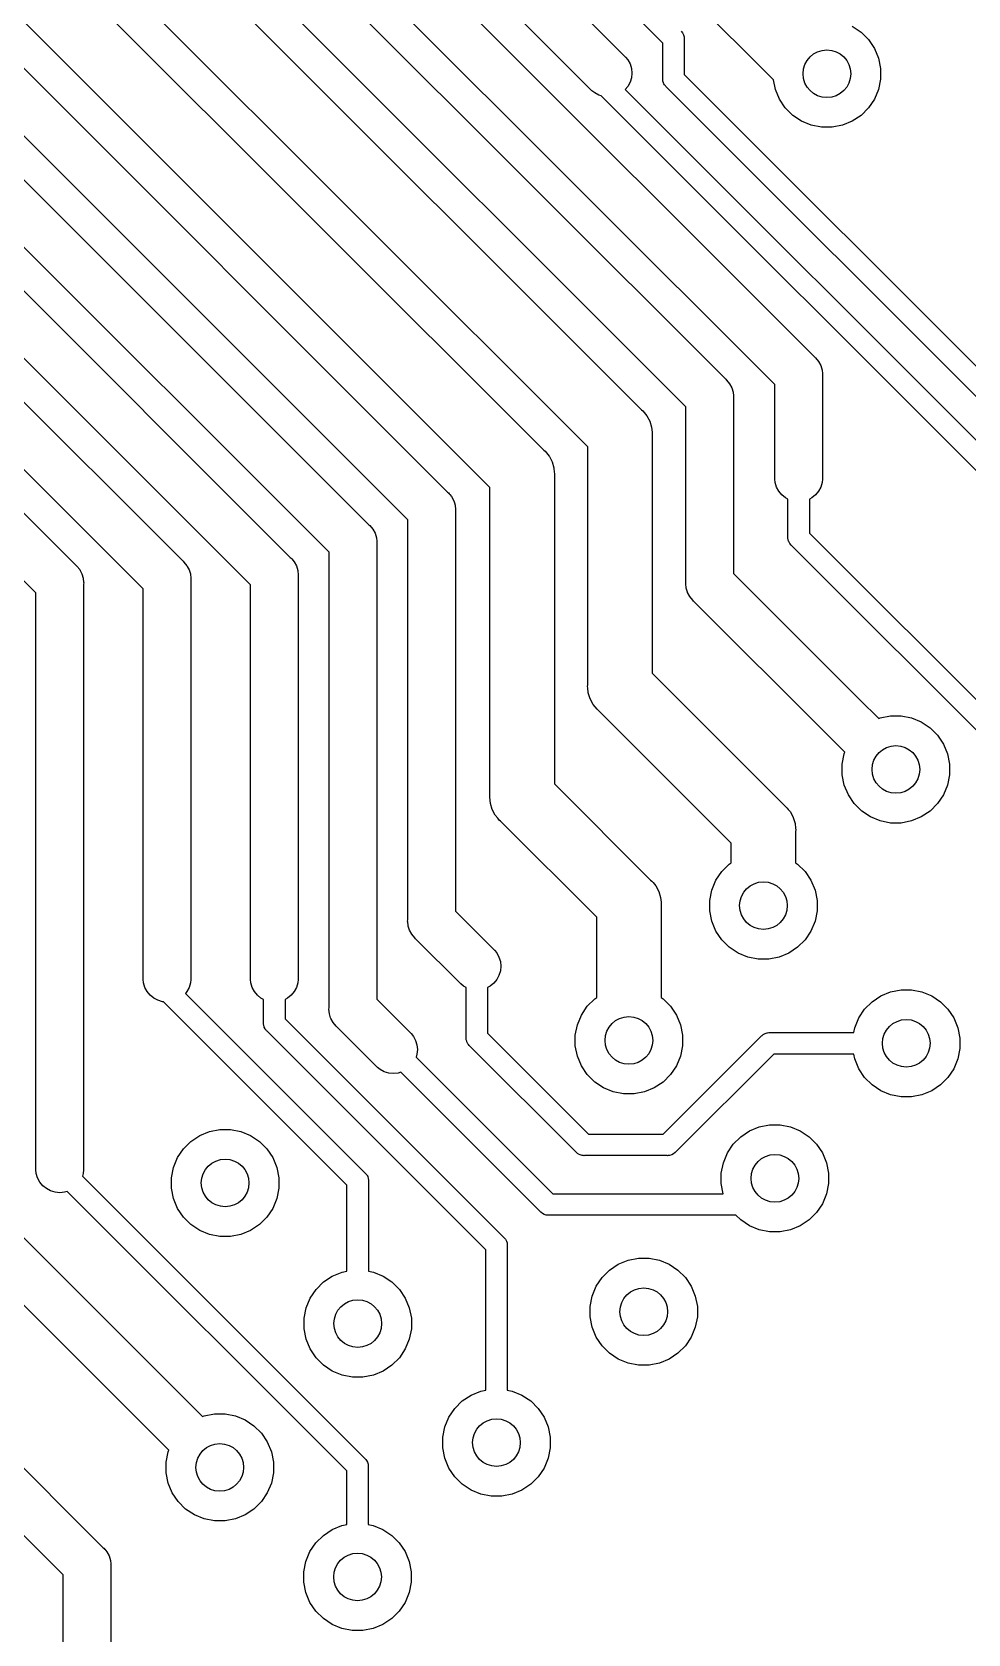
# Model space of a CAD drawing. Extents: x 1 to 84, y 1 to 137.
# Drawn here: x 32.23 to 36.16, y 30.8 to 37.52 of the extents above; entities that cross this region are included whole.
import ezdxf

# ---------------------------------------------------------------- set-up
doc = ezdxf.new("R2010")
doc.units = 0
doc.layers.add('BLACK', color=7, linetype='CONTINUOUS')

msp = doc.modelspace()

# ---------------------------------------------------------------- linework, layer by layer
at = {"layer": 'BLACK', "linetype": 'CONTINUOUS'}
for p, q in [((27.9167, 44.2247), (34.7242, 37.4172)), ((34.5828, 37.2758), (27.8011, 44.0575)), ((27.78, 43.8947), (35.5172, 36.1575)), ((35.35, 36.0419), (27.6644, 43.7274)), ((27.6433, 43.5647), (35.1439, 36.0642)), ((34.9766, 35.9486), (27.5277, 43.3974)), ((27.514, 43.2132), (34.7908, 35.9364)), ((34.565, 35.7803), (27.3579, 42.9874)), ((27.3441, 42.8032), (34.3808, 35.7665)), ((34.155, 35.6105), (27.1881, 42.5774)), ((27.1628, 42.4046), (33.9773, 35.5902)), ((33.81, 35.4746), (27.0472, 42.2374)), ((27.0261, 42.0746), (33.6473, 35.4535)), ((33.48, 35.3379), (26.9105, 41.9074)), ((26.8894, 41.7446), (33.3172, 35.3168)), ((33.15, 35.2012), (26.7738, 41.5774)), ((26.7527, 41.4146), (32.8672, 35.3001)), ((32.7, 35.1845), (26.6371, 41.2474)), ((26.6161, 41.0846), (32.4172, 35.2834)), ((32.25, 35.1678), (26.5004, 40.9174)), ((34.88, 37.4748), (34.6697, 37.685)), ((35.3443, 37.3216), (34.9649, 37.701)), ((35.6752, 37.5465), (35.7121, 37.5218)), ((34.88, 37.3272), (34.88, 37.4748)), ((34.957, 37.5254), (34.9626, 37.5185)), ((34.9626, 37.5185), (34.9668, 37.5107)), ((34.9668, 37.5107), (34.9694, 37.5022)), ((34.9694, 37.5022), (34.9694, 37.5022)), ((34.9694, 37.5022), (34.97, 37.4956)), ((34.97, 37.4956), (34.97, 37.4956)), ((34.97, 37.4956), (34.9702, 37.4934)), ((34.9702, 37.4934), (34.97, 37.4912)), ((34.97, 37.4912), (34.97, 37.3436)), ((35.7121, 37.5218), (35.7434, 37.4905)), ((35.7434, 37.4905), (35.768, 37.4536)), ((34.7242, 37.4172), (34.7335, 37.4058)), ((34.7335, 37.4058), (34.7428, 37.3885)), ((35.768, 37.4536), (35.785, 37.4127)), ((35.785, 37.4127), (35.7936, 37.3692)), ((34.7428, 37.3885), (34.7486, 37.3696)), ((34.7486, 37.3304), (34.7428, 37.3115)), ((34.7486, 37.3696), (34.7505, 37.35)), ((34.7505, 37.35), (34.7486, 37.3304)), ((34.8798, 37.325), (34.88, 37.3272)), ((34.88, 37.3228), (34.8798, 37.325)), ((34.97, 37.3436), (36.5035, 35.8102)), ((35.7936, 37.3249), (35.785, 37.2814)), ((35.7936, 37.3692), (35.7936, 37.3249)), ((34.5942, 37.2665), (34.5828, 37.2758)), ((34.6115, 37.2572), (34.5942, 37.2665)), ((34.7335, 37.2942), (34.7222, 37.2803)), ((34.7222, 37.2803), (36.5443, 35.4582)), ((34.7428, 37.3115), (34.7335, 37.2942)), ((34.8801, 37.3218), (34.88, 37.3228)), ((34.88, 37.3228), (34.88, 37.3228)), ((34.8807, 37.3162), (34.8801, 37.3218)), ((34.883, 37.3086), (34.8807, 37.3162)), ((34.8832, 37.3077), (34.883, 37.3086)), ((34.8845, 37.3054), (34.8832, 37.3077)), ((34.8874, 37.2999), (34.8845, 37.3054)), ((34.8908, 37.2958), (34.8874, 37.2999)), ((34.893, 37.293), (34.8908, 37.2958)), ((34.8947, 37.2916), (34.893, 37.293)), ((36.4514, 35.7349), (34.8947, 37.2916)), ((35.3523, 37.2814), (35.3443, 37.3216)), ((35.3692, 37.2405), (35.3523, 37.2814)), ((35.785, 37.2814), (35.768, 37.2405)), ((34.6209, 37.2543), (34.6115, 37.2572)), ((36.469, 35.4062), (34.6209, 37.2543)), ((35.3939, 37.2036), (35.3692, 37.2405)), ((35.4252, 37.1723), (35.3939, 37.2036)), ((35.7434, 37.2036), (35.7121, 37.1723)), ((35.768, 37.2405), (35.7434, 37.2036)), ((35.4621, 37.1477), (35.4252, 37.1723)), ((35.503, 37.1307), (35.4621, 37.1477)), ((35.5465, 37.1221), (35.503, 37.1307)), ((35.6343, 37.1307), (35.5908, 37.1221)), ((35.6752, 37.1477), (35.6343, 37.1307)), ((35.7121, 37.1723), (35.6752, 37.1477)), ((35.5908, 37.1221), (35.5465, 37.1221)), ((35.5172, 36.1575), (35.5211, 36.1543)), ((35.5211, 36.1543), (35.5335, 36.1391)), ((35.5335, 36.1391), (35.5428, 36.1217)), ((35.5428, 36.1217), (35.5458, 36.112)), ((35.1439, 36.0642), (35.1477, 36.061)), ((35.1477, 36.061), (35.1602, 36.0458)), ((35.5458, 36.112), (35.5486, 36.1029)), ((35.5486, 36.1029), (35.5486, 36.1029)), ((35.5486, 36.1029), (35.55, 36.0882)), ((35.55, 36.0882), (35.55, 36.0882)), ((35.55, 36.0882), (35.5505, 36.0833)), ((35.5505, 36.0833), (35.55, 36.0784)), ((35.55, 36.0784), (35.55, 35.6451)), ((35.1602, 36.0458), (35.1694, 36.0284)), ((35.1694, 36.0284), (35.1752, 36.0096)), ((35.1752, 36.0096), (35.1766, 35.9949)), ((35.1766, 35.9949), (35.1766, 35.9949)), ((35.1766, 35.9949), (35.1771, 35.99)), ((35.1771, 35.99), (35.1766, 35.9851)), ((35.1766, 35.9851), (35.1766, 35.2491)), ((35.35, 35.6451), (35.35, 36.0419)), ((34.7908, 35.9364), (34.796, 35.9321)), ((34.796, 35.9321), (34.8128, 35.9116)), ((34.9766, 35.2126), (34.9766, 35.9486)), ((34.8128, 35.9116), (34.8254, 35.8881)), ((34.8254, 35.8881), (34.8331, 35.8627)), ((34.8331, 35.8627), (34.835, 35.8428)), ((34.565, 34.7816), (34.565, 35.7803)), ((34.835, 35.8428), (34.835, 35.8428)), ((34.835, 35.8428), (34.8357, 35.8362)), ((34.8357, 35.8362), (34.835, 35.8296)), ((34.835, 35.8296), (34.835, 34.8309)), ((34.3808, 35.7665), (34.3859, 35.7623)), ((34.3859, 35.7623), (34.4028, 35.7417)), ((34.4028, 35.7417), (34.404, 35.7396)), ((34.404, 35.7396), (34.4153, 35.7183)), ((34.4153, 35.7183), (34.4154, 35.718)), ((34.4154, 35.718), (34.4231, 35.6928)), ((34.4231, 35.6928), (34.4235, 35.6882)), ((34.4235, 35.6882), (34.4257, 35.6664)), ((34.4257, 35.6664), (34.425, 35.6598)), ((34.425, 35.6598), (34.425, 34.3659)), ((35.3514, 35.6304), (35.35, 35.6451)), ((35.55, 35.6451), (35.5486, 35.6304)), ((33.9773, 35.5902), (33.9811, 35.5871)), ((33.9811, 35.5871), (33.9842, 35.5833)), ((33.9842, 35.5833), (33.9842, 35.5833)), ((33.9842, 35.5833), (33.9866, 35.5804)), ((33.9866, 35.5804), (33.9936, 35.5719)), ((34.155, 34.3166), (34.155, 35.6105)), ((35.3572, 35.6115), (35.3514, 35.6304)), ((35.3665, 35.5942), (35.3572, 35.6115)), ((35.3789, 35.5789), (35.3665, 35.5942)), ((35.3942, 35.5665), (35.3789, 35.5789)), ((35.5211, 35.5789), (35.5058, 35.5665)), ((35.5335, 35.5942), (35.5211, 35.5789)), ((35.5428, 35.6115), (35.5335, 35.5942)), ((35.5486, 35.6304), (35.5428, 35.6115)), ((33.9936, 35.5719), (34.0029, 35.5545)), ((34.0029, 35.5545), (34.0055, 35.5458)), ((34.0055, 35.5458), (34.0086, 35.5356)), ((34.0086, 35.5356), (34.0088, 35.5333)), ((34.0088, 35.5333), (34.01, 35.5209)), ((34.01, 35.5209), (34.01, 35.5209)), ((34.01, 35.5209), (34.0105, 35.516)), ((34.0105, 35.516), (34.01, 35.5111)), ((34.01, 35.5111), (34.01, 33.8314)), ((35.405, 35.5607), (35.3942, 35.5665)), ((35.405, 35.4022), (35.405, 35.5607)), ((35.5058, 35.5665), (35.495, 35.5607)), ((35.495, 35.5607), (35.495, 35.4186)), ((33.6473, 35.4535), (33.6511, 35.4504)), ((33.6511, 35.4504), (33.6636, 35.4352)), ((33.81, 33.7949), (33.81, 35.4746)), ((33.6636, 35.4352), (33.6728, 35.4178)), ((33.6728, 35.4178), (33.6756, 35.4088)), ((33.6756, 35.4088), (33.6786, 35.3989)), ((33.6786, 35.3989), (33.6786, 35.3989)), ((33.6786, 35.3989), (33.68, 35.3842)), ((33.68, 35.3842), (33.68, 35.3842)), ((33.68, 35.3842), (33.6805, 35.3793)), ((33.6805, 35.3793), (33.68, 35.3744)), ((33.68, 35.3744), (33.68, 33.4614)), ((35.4048, 35.4), (35.405, 35.4022)), ((35.405, 35.3978), (35.4048, 35.4)), ((35.4053, 35.3951), (35.405, 35.3978)), ((35.405, 35.3978), (35.405, 35.3978)), ((35.4057, 35.3912), (35.4053, 35.3951)), ((35.4078, 35.3842), (35.4057, 35.3912)), ((35.4082, 35.3827), (35.4078, 35.3842)), ((35.4124, 35.3749), (35.4082, 35.3827)), ((35.418, 35.368), (35.4124, 35.3749)), ((35.495, 35.4186), (36.4323, 34.4813)), ((33.3172, 35.3168), (33.321, 35.3137)), ((33.321, 35.3137), (33.3242, 35.3099)), ((33.3242, 35.3099), (33.3242, 35.3099)), ((33.3242, 35.3099), (33.3335, 35.2985)), ((33.48, 33.4249), (33.48, 35.3379)), ((35.4197, 35.3666), (35.418, 35.368)), ((36.3739, 34.4125), (35.4197, 35.3666)), ((32.4172, 35.2834), (32.4211, 35.2803)), ((32.4211, 35.2803), (32.4335, 35.2651)), ((32.4335, 35.2651), (32.435, 35.2622)), ((32.435, 35.2622), (32.4428, 35.2477)), ((32.4428, 35.2477), (32.4486, 35.2288)), ((32.8672, 35.3001), (32.8711, 35.297)), ((32.8711, 35.297), (32.8835, 35.2818)), ((32.8835, 35.2818), (32.8851, 35.2789)), ((32.8851, 35.2789), (32.8928, 35.2644)), ((32.8928, 35.2644), (32.8978, 35.248)), ((32.8978, 35.248), (32.8986, 35.2455)), ((32.8986, 35.2455), (32.9, 35.2308)), ((33.3335, 35.2985), (33.3428, 35.2811)), ((33.3428, 35.2811), (33.3486, 35.2622)), ((33.3486, 35.2622), (33.3505, 35.2426)), ((33.3505, 35.2426), (33.35, 35.2377)), ((35.1766, 35.2491), (35.7071, 34.7186)), ((32.4486, 35.2288), (32.4487, 35.2273)), ((32.4487, 35.2273), (32.45, 35.2141)), ((32.45, 35.2141), (32.45, 35.2141)), ((32.45, 35.2141), (32.4505, 35.2092)), ((32.4505, 35.2092), (32.45, 35.2043)), ((32.45, 35.2043), (32.45, 32.7451)), ((32.7, 33.5451), (32.7, 35.1845)), ((32.9, 35.2308), (32.9, 35.2308)), ((32.9, 35.2308), (32.9005, 35.2259)), ((32.9005, 35.2259), (32.9, 35.221)), ((32.9, 35.221), (32.9, 33.5451)), ((33.15, 33.5451), (33.15, 35.2012)), ((33.35, 35.2377), (33.35, 33.5451)), ((34.9761, 35.2077), (34.9766, 35.2126)), ((34.9781, 35.1881), (34.9761, 35.2077)), ((34.9833, 35.1707), (34.9781, 35.1881)), ((32.25, 32.7451), (32.25, 35.1678)), ((34.9838, 35.1692), (34.9833, 35.1707)), ((34.9931, 35.1519), (34.9838, 35.1692)), ((35.0056, 35.1366), (34.9931, 35.1519)), ((35.0094, 35.1335), (35.0056, 35.1366)), ((35.5657, 34.5772), (35.0094, 35.1335)), ((34.5644, 34.775), (34.565, 34.7816)), ((34.565, 34.7684), (34.5644, 34.775)), ((34.835, 34.8309), (35.393, 34.2729)), ((34.567, 34.7486), (34.565, 34.7684)), ((34.565, 34.7684), (34.565, 34.7684)), ((34.5747, 34.7231), (34.567, 34.7486)), ((34.5872, 34.6997), (34.5747, 34.7231)), ((35.7071, 34.7186), (35.7071, 34.7186)), ((35.7071, 34.7186), (35.7857, 34.64)), ((34.6041, 34.6791), (34.5872, 34.6997)), ((34.6093, 34.6749), (34.6041, 34.6791)), ((35.1673, 34.1169), (34.6093, 34.6749)), ((35.7857, 34.64), (35.7923, 34.6428)), ((35.7923, 34.6428), (35.8357, 34.6514)), ((35.8357, 34.6514), (35.8801, 34.6514)), ((35.8801, 34.6514), (35.9235, 34.6428)), ((35.9235, 34.6428), (35.9645, 34.6258)), ((35.6443, 34.4986), (35.5657, 34.5772)), ((35.5657, 34.5772), (35.5657, 34.5772)), ((35.9645, 34.6258), (36.0013, 34.6012)), ((36.0013, 34.6012), (36.0327, 34.5698)), ((36.0327, 34.5698), (36.0573, 34.533)), ((36.0573, 34.533), (36.0743, 34.492)), ((35.6329, 34.4486), (35.6415, 34.492)), ((35.6329, 34.4042), (35.6329, 34.4486)), ((35.6415, 34.492), (35.6443, 34.4986)), ((36.0743, 34.492), (36.0829, 34.4486)), ((36.0829, 34.4486), (36.0829, 34.4042)), ((34.425, 34.3659), (34.8287, 33.9622)), ((35.6415, 34.3608), (35.6329, 34.4042)), ((36.0829, 34.4042), (36.0743, 34.3608)), ((34.1544, 34.31), (34.155, 34.3166)), ((34.157, 34.2835), (34.1544, 34.31)), ((35.6585, 34.3198), (35.6415, 34.3608)), ((35.6831, 34.283), (35.6585, 34.3198)), ((36.0573, 34.3198), (36.0327, 34.283)), ((36.0743, 34.3608), (36.0573, 34.3198)), ((34.1647, 34.2581), (34.157, 34.2835)), ((34.1772, 34.2346), (34.1647, 34.2581)), ((34.188, 34.2215), (34.1772, 34.2346)), ((35.393, 34.2729), (35.3982, 34.2687)), ((35.3982, 34.2687), (35.4024, 34.2636)), ((35.4024, 34.2636), (35.4024, 34.2636)), ((35.4024, 34.2636), (35.4064, 34.2587)), ((35.4064, 34.2587), (35.4151, 34.2482)), ((35.4151, 34.2482), (35.4276, 34.2247)), ((35.7145, 34.2516), (35.6831, 34.283)), ((35.7513, 34.227), (35.7145, 34.2516)), ((36.0013, 34.2516), (35.9645, 34.227)), ((36.0327, 34.283), (36.0013, 34.2516)), ((34.1941, 34.2141), (34.188, 34.2215)), ((34.1992, 34.2098), (34.1941, 34.2141)), ((34.6029, 33.8061), (34.1992, 34.2098)), ((35.4276, 34.2247), (35.4353, 34.1993)), ((35.4353, 34.1993), (35.4373, 34.1794)), ((35.4373, 34.1794), (35.4373, 34.1794)), ((35.4373, 34.1794), (35.4379, 34.1728)), ((35.4379, 34.1728), (35.4373, 34.1662)), ((35.4373, 34.1662), (35.4373, 34.035)), ((35.7923, 34.21), (35.7513, 34.227)), ((35.8357, 34.2014), (35.7923, 34.21)), ((35.8801, 34.2014), (35.8357, 34.2014)), ((35.9235, 34.21), (35.8801, 34.2014)), ((35.9645, 34.227), (35.9235, 34.21)), ((35.1673, 34.035), (35.1673, 34.1169)), ((35.1275, 33.998), (35.1588, 34.0294)), ((35.1588, 34.0294), (35.1673, 34.035)), ((35.4373, 34.035), (35.4457, 34.0294)), ((35.4457, 34.0294), (35.477, 33.998)), ((34.8287, 33.9622), (34.8339, 33.958)), ((35.1029, 33.9612), (35.1275, 33.998)), ((35.477, 33.998), (35.5017, 33.9612)), ((34.8339, 33.958), (34.8381, 33.9528)), ((34.8381, 33.9528), (34.8381, 33.9528)), ((34.8381, 33.9528), (34.8394, 33.9512)), ((34.8394, 33.9512), (34.8507, 33.9374)), ((34.8507, 33.9374), (34.8633, 33.914)), ((34.8633, 33.914), (34.871, 33.8885)), ((35.0773, 33.8768), (35.0859, 33.9202)), ((35.0859, 33.9202), (35.1029, 33.9612)), ((35.5017, 33.9612), (35.5186, 33.9202)), ((35.5186, 33.9202), (35.5273, 33.8768)), ((34.01, 33.8314), (34.1742, 33.6672)), ((34.871, 33.8885), (34.8729, 33.8687)), ((34.8729, 33.8687), (34.8729, 33.8687)), ((34.8729, 33.8687), (34.8736, 33.8621)), ((34.8736, 33.8621), (34.8729, 33.8554)), ((34.8729, 33.8554), (34.8729, 33.4693)), ((35.0773, 33.8324), (35.0773, 33.8768)), ((35.0859, 33.789), (35.0773, 33.8324)), ((35.5273, 33.8324), (35.5186, 33.789)), ((35.5273, 33.8768), (35.5273, 33.8324)), ((33.8095, 33.79), (33.81, 33.7949)), ((33.81, 33.7851), (33.8095, 33.79)), ((33.8113, 33.7724), (33.81, 33.7851)), ((33.81, 33.7851), (33.81, 33.7851)), ((33.8115, 33.7704), (33.8113, 33.7724)), ((33.8122, 33.768), (33.8115, 33.7704)), ((33.8172, 33.7515), (33.8122, 33.768)), ((34.6029, 33.6137), (34.6029, 33.8061)), ((35.1029, 33.748), (35.0859, 33.789)), ((35.5186, 33.789), (35.5017, 33.748)), ((33.8265, 33.7342), (33.8172, 33.7515)), ((33.839, 33.7189), (33.8265, 33.7342)), ((33.8428, 33.7158), (33.839, 33.7189)), ((34.0328, 33.5258), (33.8428, 33.7158)), ((35.1275, 33.7112), (35.1029, 33.748)), ((35.1588, 33.6798), (35.1275, 33.7112)), ((35.477, 33.7112), (35.4457, 33.6798)), ((35.5017, 33.748), (35.477, 33.7112)), ((34.1742, 33.6672), (34.1835, 33.6558)), ((34.1835, 33.6558), (34.1928, 33.6385)), ((34.1928, 33.6385), (34.1986, 33.6196)), ((35.1957, 33.6552), (35.1588, 33.6798)), ((35.2366, 33.6382), (35.1957, 33.6552)), ((35.2801, 33.6296), (35.2366, 33.6382)), ((35.3244, 33.6296), (35.2801, 33.6296)), ((35.3679, 33.6382), (35.3244, 33.6296)), ((35.4088, 33.6552), (35.3679, 33.6382)), ((35.4457, 33.6798), (35.4088, 33.6552)), ((34.1928, 33.5615), (34.1835, 33.5442)), ((34.1986, 33.5804), (34.1928, 33.5615)), ((34.1986, 33.6196), (34.2005, 33.6)), ((34.2005, 33.6), (34.1986, 33.5804)), ((34.6029, 33.4693), (34.6029, 33.6137)), ((34.6029, 33.6137), (34.6029, 33.6137)), ((32.7014, 33.5304), (32.7, 33.5451)), ((32.7072, 33.5115), (32.7014, 33.5304)), ((32.7165, 33.4942), (32.7072, 33.5115)), ((32.7289, 33.4789), (32.7165, 33.4942)), ((32.8835, 33.4942), (32.8772, 33.4864)), ((32.8928, 33.5115), (32.8835, 33.4942)), ((32.8986, 33.5304), (32.8928, 33.5115)), ((32.9, 33.5451), (32.8986, 33.5304)), ((33.1514, 33.5304), (33.15, 33.5451)), ((33.1572, 33.5115), (33.1514, 33.5304)), ((33.1665, 33.4942), (33.1572, 33.5115)), ((33.1789, 33.4789), (33.1665, 33.4942)), ((33.3335, 33.4942), (33.3211, 33.4789)), ((33.3428, 33.5115), (33.3335, 33.4942)), ((33.3486, 33.5304), (33.3428, 33.5115)), ((33.35, 33.5451), (33.3486, 33.5304)), ((34.0442, 33.5165), (34.0328, 33.5258)), ((34.055, 33.5107), (34.0442, 33.5165)), ((34.055, 33.3022), (34.055, 33.5107)), ((34.1558, 33.5165), (34.145, 33.5107)), ((34.145, 33.5107), (34.145, 33.3186)), ((34.1711, 33.5289), (34.1558, 33.5165)), ((34.1835, 33.5442), (34.1711, 33.5289)), ((35.795, 33.476), (35.8359, 33.4929)), ((35.8359, 33.4929), (35.8794, 33.5016)), ((35.8794, 33.5016), (35.9237, 33.5016)), ((35.9237, 33.5016), (35.9672, 33.4929)), ((35.9672, 33.4929), (36.0082, 33.476)), ((32.7442, 33.4665), (32.7289, 33.4789)), ((32.7615, 33.4572), (32.7442, 33.4665)), ((32.7804, 33.4514), (32.7615, 33.4572)), ((32.7853, 33.451), (32.7804, 33.4514)), ((33.555, 32.6813), (32.7853, 33.451)), ((32.8772, 33.4864), (33.6303, 32.7333)), ((33.1942, 33.4665), (33.1789, 33.4789)), ((33.205, 33.4607), (33.1942, 33.4665)), ((33.205, 33.3633), (33.205, 33.4607)), ((33.3058, 33.4665), (33.295, 33.4607)), ((33.295, 33.4607), (33.295, 33.3797)), ((33.3211, 33.4789), (33.3058, 33.4665)), ((33.4795, 33.42), (33.48, 33.4249)), ((33.68, 33.4614), (33.8242, 33.3172)), ((34.5386, 33.3955), (34.5632, 33.4323)), ((34.5632, 33.4323), (34.5945, 33.4637)), ((34.5945, 33.4637), (34.6029, 33.4693)), ((34.8729, 33.4693), (34.8814, 33.4637)), ((34.8814, 33.4637), (34.9127, 33.4323)), ((34.9127, 33.4323), (34.9373, 33.3955)), ((35.7268, 33.42), (35.7582, 33.4513)), ((35.7582, 33.4513), (35.795, 33.476)), ((36.0082, 33.476), (36.045, 33.4513)), ((36.045, 33.4513), (36.0763, 33.42)), ((33.2048, 33.3611), (33.205, 33.3633)), ((33.205, 33.3589), (33.2048, 33.3611)), ((33.2053, 33.3555), (33.205, 33.3589)), ((33.205, 33.3589), (33.205, 33.3589)), ((33.295, 33.3797), (34.2126, 32.4621)), ((33.4815, 33.4004), (33.4795, 33.42)), ((33.4864, 33.3842), (33.4815, 33.4004)), ((33.4872, 33.3815), (33.4864, 33.3842)), ((33.4965, 33.3642), (33.4872, 33.3815)), ((33.509, 33.3489), (33.4965, 33.3642)), ((34.5216, 33.3545), (34.5386, 33.3955)), ((34.9373, 33.3955), (34.9543, 33.3545)), ((35.6852, 33.3422), (35.7022, 33.3831)), ((35.7022, 33.3831), (35.7268, 33.42)), ((36.0763, 33.42), (36.101, 33.3831)), ((36.101, 33.3831), (36.1179, 33.3422)), ((33.2057, 33.3523), (33.2053, 33.3555)), ((33.2078, 33.3452), (33.2057, 33.3523)), ((33.2082, 33.3438), (33.2078, 33.3452)), ((33.2115, 33.3376), (33.2082, 33.3438)), ((33.2124, 33.336), (33.2115, 33.3376)), ((33.2156, 33.332), (33.2124, 33.336)), ((33.218, 33.3291), (33.2156, 33.332)), ((33.2197, 33.3277), (33.218, 33.3291)), ((34.1373, 32.4101), (33.2197, 33.3277)), ((33.5128, 33.3458), (33.509, 33.3489)), ((33.6828, 33.1758), (33.5128, 33.3458)), ((33.8242, 33.3172), (33.8335, 33.3058)), ((33.8335, 33.3058), (33.8428, 33.2885)), ((34.0548, 33.3), (34.055, 33.3022)), ((34.055, 33.2978), (34.0548, 33.3)), ((34.0555, 33.2928), (34.055, 33.2978)), ((34.055, 33.2978), (34.055, 33.2978)), ((34.0557, 33.2912), (34.0555, 33.2928)), ((34.0572, 33.2859), (34.0557, 33.2912)), ((34.145, 33.3186), (34.5686, 32.895)), ((34.5129, 33.3111), (34.5216, 33.3545)), ((34.5129, 33.2667), (34.5129, 33.3111)), ((34.8814, 32.895), (35.2932, 33.3068)), ((34.9543, 33.3545), (34.9629, 33.3111)), ((34.9629, 33.3111), (34.9629, 33.2667)), ((35.2932, 33.3068), (35.2946, 33.3085)), ((35.2946, 33.3085), (35.2963, 33.3099)), ((35.2963, 33.3099), (35.3014, 33.3142)), ((35.2963, 33.3099), (35.2963, 33.3099)), ((35.3014, 33.3142), (35.3093, 33.3183)), ((35.3014, 33.3142), (35.3014, 33.3142)), ((35.3014, 33.3142), (35.3014, 33.3142)), ((35.3093, 33.3183), (35.3131, 33.3195)), ((35.3131, 33.3195), (35.3177, 33.3209)), ((35.3177, 33.3209), (35.3186, 33.321)), ((35.3186, 33.321), (35.3244, 33.3216)), ((35.3244, 33.3216), (35.3266, 33.3218)), ((35.3244, 33.3216), (35.3244, 33.3216)), ((35.3266, 33.3218), (35.3288, 33.3216)), ((35.3288, 33.3216), (35.6811, 33.3216)), ((35.6811, 33.3216), (35.6852, 33.3422)), ((36.1179, 33.3422), (36.1266, 33.2987)), ((36.1266, 33.2987), (36.1266, 33.2544)), ((33.8428, 33.2885), (33.8486, 33.2696)), ((33.8486, 33.2304), (33.845, 33.2187)), ((33.8486, 33.2696), (33.8505, 33.25)), ((33.8505, 33.25), (33.8486, 33.2304)), ((34.0582, 33.2827), (34.0572, 33.2859)), ((34.0623, 33.2751), (34.0582, 33.2827)), ((34.0624, 33.2749), (34.0623, 33.2751)), ((34.0655, 33.2711), (34.0624, 33.2749)), ((34.068, 33.268), (34.0655, 33.2711)), ((34.0697, 33.2666), (34.068, 33.268)), ((34.5166, 32.8197), (34.0697, 33.2666)), ((34.5216, 33.2233), (34.5129, 33.2667)), ((34.5386, 33.1823), (34.5216, 33.2233)), ((35.3452, 33.2316), (34.9334, 32.8197)), ((34.9543, 33.2233), (34.9373, 33.1823)), ((34.9629, 33.2667), (34.9543, 33.2233)), ((35.6811, 33.2316), (35.3452, 33.2316)), ((35.6852, 33.2109), (35.6811, 33.2316)), ((36.1266, 33.2544), (36.1179, 33.2109)), ((33.6942, 33.1665), (33.6828, 33.1758)), ((33.7115, 33.1572), (33.6942, 33.1665)), ((33.7304, 33.1514), (33.7115, 33.1572)), ((33.7813, 33.155), (33.7696, 33.1514)), ((34.3666, 32.5697), (33.7813, 33.155)), ((33.845, 33.2187), (34.4186, 32.645)), ((34.5632, 33.1455), (34.5386, 33.1823)), ((34.9373, 33.1823), (34.9127, 33.1455)), ((35.7022, 33.17), (35.6852, 33.2109)), ((35.7268, 33.1331), (35.7022, 33.17)), ((36.101, 33.17), (36.0763, 33.1331)), ((36.1179, 33.2109), (36.101, 33.17)), ((33.75, 33.1495), (33.7304, 33.1514)), ((33.7696, 33.1514), (33.75, 33.1495)), ((34.5945, 33.1141), (34.5632, 33.1455)), ((34.6314, 33.0895), (34.5945, 33.1141)), ((34.6723, 33.0726), (34.6314, 33.0895)), ((34.8445, 33.0895), (34.8036, 33.0726)), ((34.8814, 33.1141), (34.8445, 33.0895)), ((34.9127, 33.1455), (34.8814, 33.1141)), ((35.7582, 33.1018), (35.7268, 33.1331)), ((35.795, 33.0772), (35.7582, 33.1018)), ((36.045, 33.1018), (36.0082, 33.0772)), ((36.0763, 33.1331), (36.045, 33.1018)), ((34.7158, 33.0639), (34.6723, 33.0726)), ((34.7601, 33.0639), (34.7158, 33.0639)), ((34.8036, 33.0726), (34.7601, 33.0639)), ((35.8359, 33.0602), (35.795, 33.0772)), ((35.8794, 33.0516), (35.8359, 33.0602)), ((35.9237, 33.0516), (35.8794, 33.0516)), ((35.9672, 33.0602), (35.9237, 33.0516)), ((36.0082, 33.0772), (35.9672, 33.0602)), ((32.9005, 32.8651), (32.9373, 32.8897)), ((32.9373, 32.8897), (32.9783, 32.9067)), ((32.9783, 32.9067), (33.0218, 32.9153)), ((33.0218, 32.9153), (33.0661, 32.9153)), ((33.0661, 32.9153), (33.1095, 32.9067)), ((33.1095, 32.9067), (33.1505, 32.8897)), ((33.1505, 32.8897), (33.1873, 32.8651)), ((34.5686, 32.895), (34.8814, 32.895)), ((35.207, 32.8846), (35.2439, 32.9092)), ((35.2439, 32.9092), (35.2848, 32.9262)), ((35.2848, 32.9262), (35.3283, 32.9348)), ((35.3283, 32.9348), (35.3726, 32.9348)), ((35.3726, 32.9348), (35.4161, 32.9262)), ((35.4161, 32.9262), (35.457, 32.9092)), ((35.457, 32.9092), (35.4939, 32.8846)), ((32.8445, 32.7969), (32.8691, 32.8337)), ((32.8691, 32.8337), (32.9005, 32.8651)), ((33.1873, 32.8651), (33.2187, 32.8337)), ((33.2187, 32.8337), (33.2433, 32.7969)), ((34.518, 32.818), (34.5166, 32.8197)), ((34.9334, 32.8197), (34.932, 32.818)), ((35.151, 32.8164), (35.1757, 32.8533)), ((35.1757, 32.8533), (35.207, 32.8846)), ((35.4939, 32.8846), (35.5252, 32.8533)), ((35.5252, 32.8533), (35.5498, 32.8164)), ((31.9, 32.7591), (32.8705, 31.7885)), ((32.8189, 32.7125), (32.8276, 32.7559)), ((32.8276, 32.7559), (32.8445, 32.7969)), ((33.2433, 32.7969), (33.2603, 32.7559)), ((33.2603, 32.7559), (33.2689, 32.7125)), ((34.5197, 32.8166), (34.518, 32.818)), ((34.5225, 32.8144), (34.5197, 32.8166)), ((34.5197, 32.8166), (34.5197, 32.8166)), ((34.5249, 32.8124), (34.5225, 32.8144)), ((34.5265, 32.8115), (34.5249, 32.8124)), ((34.5327, 32.8082), (34.5265, 32.8115)), ((34.5412, 32.8057), (34.5327, 32.8082)), ((34.542, 32.8056), (34.5412, 32.8057)), ((34.5478, 32.805), (34.542, 32.8056)), ((34.55, 32.8048), (34.5478, 32.805)), ((34.5478, 32.805), (34.5478, 32.805)), ((34.5522, 32.805), (34.55, 32.8048)), ((34.8978, 32.805), (34.5522, 32.805)), ((34.9, 32.8048), (34.8978, 32.805)), ((34.9022, 32.805), (34.9, 32.8048)), ((34.9088, 32.8057), (34.9022, 32.805)), ((34.9022, 32.805), (34.9022, 32.805)), ((34.9173, 32.8082), (34.9088, 32.8057)), ((34.9251, 32.8124), (34.9173, 32.8082)), ((34.932, 32.818), (34.9251, 32.8124)), ((35.1254, 32.732), (35.1341, 32.7755)), ((35.1341, 32.7755), (35.151, 32.8164)), ((35.5498, 32.8164), (35.5668, 32.7755)), ((35.5668, 32.7755), (35.5754, 32.732)), ((32.2514, 32.7304), (32.25, 32.7451)), ((32.2572, 32.7115), (32.2514, 32.7304)), ((32.2665, 32.6942), (32.2572, 32.7115)), ((32.2789, 32.6789), (32.2665, 32.6942)), ((32.4486, 32.7304), (32.445, 32.7186)), ((32.445, 32.7186), (33.6295, 31.5341)), ((32.45, 32.7451), (32.4486, 32.7304)), ((32.8189, 32.6682), (32.8189, 32.7125)), ((33.2689, 32.7125), (33.2689, 32.6682)), ((33.6303, 32.7333), (33.632, 32.7319)), ((33.632, 32.7319), (33.6376, 32.7251)), ((33.6376, 32.7251), (33.6392, 32.722)), ((33.6392, 32.722), (33.6418, 32.7172)), ((33.6418, 32.7172), (33.644, 32.7098)), ((33.644, 32.7098), (33.6443, 32.7088)), ((33.6443, 32.7088), (33.645, 32.7021)), ((33.645, 32.7021), (33.645, 32.7021)), ((33.645, 32.7021), (33.6452, 32.6999)), ((33.6452, 32.6999), (33.645, 32.6977)), ((33.645, 32.6977), (33.645, 32.3205)), ((35.1254, 32.6877), (35.1254, 32.732)), ((35.1339, 32.645), (35.1254, 32.6877)), ((35.5754, 32.6877), (35.5668, 32.6442)), ((35.5754, 32.732), (35.5754, 32.6877)), ((32.7291, 31.6471), (31.7328, 32.6435)), ((32.2942, 32.6665), (32.2789, 32.6789)), ((32.3115, 32.6572), (32.2942, 32.6665)), ((32.3304, 32.6514), (32.3115, 32.6572)), ((32.35, 32.6495), (32.3304, 32.6514)), ((32.3696, 32.6514), (32.35, 32.6495)), ((32.3813, 32.655), (32.3696, 32.6514)), ((33.5542, 31.4821), (32.3813, 32.655)), ((32.8276, 32.6247), (32.8189, 32.6682)), ((32.8445, 32.5837), (32.8276, 32.6247)), ((33.2603, 32.6247), (33.2433, 32.5837)), ((33.2689, 32.6682), (33.2603, 32.6247)), ((33.555, 32.3205), (33.555, 32.6813)), ((34.4186, 32.645), (35.1339, 32.645)), ((35.5668, 32.6442), (35.5498, 32.6033)), ((32.8691, 32.5469), (32.8445, 32.5837)), ((33.2433, 32.5837), (33.2187, 32.5469)), ((34.368, 32.568), (34.3666, 32.5697)), ((34.3749, 32.5624), (34.368, 32.568)), ((34.3821, 32.5586), (34.3749, 32.5624)), ((34.3827, 32.5582), (34.3821, 32.5586)), ((34.3912, 32.5557), (34.3827, 32.5582)), ((34.3919, 32.5556), (34.3912, 32.5557)), ((34.3978, 32.555), (34.3919, 32.5556)), ((34.4, 32.5548), (34.3978, 32.555)), ((34.3978, 32.555), (34.3978, 32.555)), ((34.4022, 32.555), (34.4, 32.5548)), ((35.1871, 32.555), (34.4022, 32.555)), ((35.207, 32.5351), (35.1871, 32.555)), ((35.5252, 32.5664), (35.4939, 32.5351)), ((35.5498, 32.6033), (35.5252, 32.5664)), ((32.9005, 32.5155), (32.8691, 32.5469)), ((32.9373, 32.4909), (32.9005, 32.5155)), ((32.9783, 32.474), (32.9373, 32.4909)), ((33.1505, 32.4909), (33.1095, 32.474)), ((33.1873, 32.5155), (33.1505, 32.4909)), ((33.2187, 32.5469), (33.1873, 32.5155)), ((35.2439, 32.5104), (35.207, 32.5351)), ((35.2848, 32.4935), (35.2439, 32.5104)), ((35.3283, 32.4848), (35.2848, 32.4935)), ((35.3726, 32.4848), (35.3283, 32.4848)), ((35.4161, 32.4935), (35.3726, 32.4848)), ((35.457, 32.5104), (35.4161, 32.4935)), ((35.4939, 32.5351), (35.457, 32.5104)), ((33.0218, 32.4653), (32.9783, 32.474)), ((33.0661, 32.4653), (33.0218, 32.4653)), ((33.1095, 32.474), (33.0661, 32.4653)), ((34.2126, 32.4621), (34.2143, 32.4607)), ((34.2143, 32.4607), (34.2157, 32.459)), ((34.2157, 32.459), (34.2157, 32.459)), ((34.2157, 32.459), (34.2187, 32.4553)), ((34.2187, 32.4553), (34.2199, 32.4539)), ((34.2199, 32.4539), (34.2241, 32.446)), ((34.2241, 32.446), (34.2264, 32.4386)), ((34.2264, 32.4386), (34.2267, 32.4376)), ((34.2267, 32.4376), (34.2273, 32.4309)), ((34.2273, 32.4309), (34.2273, 32.4309)), ((34.2273, 32.4309), (34.2275, 32.4287)), ((34.2275, 32.4287), (34.2273, 32.4266)), ((34.2273, 32.4266), (34.2273, 31.8207)), ((34.1373, 31.8207), (34.1373, 32.4101)), ((34.6566, 32.3248), (34.6934, 32.3494)), ((34.6934, 32.3494), (34.7344, 32.3664)), ((34.7344, 32.3664), (34.7778, 32.375)), ((34.7778, 32.375), (34.8222, 32.375)), ((34.8222, 32.375), (34.8656, 32.3664)), ((34.8656, 32.3664), (34.9066, 32.3494)), ((34.9066, 32.3494), (34.9434, 32.3248)), ((33.4566, 32.2748), (33.4934, 32.2994)), ((33.4934, 32.2994), (33.5344, 32.3164)), ((33.5344, 32.3164), (33.555, 32.3205)), ((33.645, 32.3205), (33.6656, 32.3164)), ((33.6656, 32.3164), (33.7066, 32.2994)), ((33.7066, 32.2994), (33.7434, 32.2748)), ((34.6006, 32.2566), (34.6252, 32.2934)), ((34.6252, 32.2934), (34.6566, 32.3248)), ((34.9434, 32.3248), (34.9748, 32.2934)), ((34.9748, 32.2934), (34.9994, 32.2566)), ((33.4006, 32.2066), (33.4252, 32.2434)), ((33.4252, 32.2434), (33.4566, 32.2748)), ((33.7434, 32.2748), (33.7748, 32.2434)), ((33.7748, 32.2434), (33.7994, 32.2066)), ((34.575, 32.1722), (34.5836, 32.2156)), ((34.5836, 32.2156), (34.6006, 32.2566)), ((34.9994, 32.2566), (35.0164, 32.2156)), ((35.0164, 32.2156), (35.025, 32.1722)), ((33.375, 32.1222), (33.3836, 32.1656)), ((33.3836, 32.1656), (33.4006, 32.2066)), ((33.7994, 32.2066), (33.8164, 32.1656)), ((33.8164, 32.1656), (33.825, 32.1222)), ((34.575, 32.1278), (34.575, 32.1722)), ((35.025, 32.1722), (35.025, 32.1278)), ((31.55, 32.1414), (32.531, 31.1604)), ((33.375, 32.0778), (33.375, 32.1222)), ((33.825, 32.1222), (33.825, 32.0778)), ((34.5836, 32.0844), (34.575, 32.1278)), ((34.6006, 32.0434), (34.5836, 32.0844)), ((35.0164, 32.0844), (34.9994, 32.0434)), ((35.025, 32.1278), (35.0164, 32.0844)), ((32.3638, 31.0448), (31.3828, 32.0258)), ((33.3836, 32.0344), (33.375, 32.0778)), ((33.4006, 31.9934), (33.3836, 32.0344)), ((33.8164, 32.0344), (33.7994, 31.9934)), ((33.825, 32.0778), (33.8164, 32.0344)), ((34.6252, 32.0066), (34.6006, 32.0434)), ((34.9994, 32.0434), (34.9748, 32.0066)), ((33.4252, 31.9566), (33.4006, 31.9934)), ((33.4566, 31.9252), (33.4252, 31.9566)), ((33.7748, 31.9566), (33.7434, 31.9252)), ((33.7994, 31.9934), (33.7748, 31.9566)), ((34.6566, 31.9752), (34.6252, 32.0066)), ((34.6934, 31.9506), (34.6566, 31.9752)), ((34.7344, 31.9336), (34.6934, 31.9506)), ((34.9066, 31.9506), (34.8656, 31.9336)), ((34.9434, 31.9752), (34.9066, 31.9506)), ((34.9748, 32.0066), (34.9434, 31.9752)), ((33.4934, 31.9006), (33.4566, 31.9252)), ((33.5344, 31.8836), (33.4934, 31.9006)), ((33.5778, 31.875), (33.5344, 31.8836)), ((33.6656, 31.8836), (33.6222, 31.875)), ((33.7066, 31.9006), (33.6656, 31.8836)), ((33.7434, 31.9252), (33.7066, 31.9006)), ((34.7778, 31.925), (34.7344, 31.9336)), ((34.8222, 31.925), (34.7778, 31.925)), ((34.8656, 31.9336), (34.8222, 31.925)), ((33.6222, 31.875), (33.5778, 31.875)), ((34.0758, 31.7997), (34.1167, 31.8166)), ((34.1167, 31.8166), (34.1373, 31.8207)), ((34.2273, 31.8207), (34.248, 31.8166)), ((34.248, 31.8166), (34.2889, 31.7997)), ((32.8705, 31.7885), (32.8705, 31.7885)), ((32.8705, 31.7885), (32.9491, 31.7099)), ((33.9829, 31.7069), (34.0076, 31.7437)), ((34.0076, 31.7437), (34.0389, 31.7751)), ((34.0389, 31.7751), (34.0758, 31.7997)), ((34.2889, 31.7997), (34.3258, 31.7751)), ((34.3258, 31.7751), (34.3571, 31.7437)), ((34.3571, 31.7437), (34.3817, 31.7069)), ((32.9491, 31.7099), (32.9557, 31.7127)), ((32.9557, 31.7127), (32.9992, 31.7213)), ((32.9992, 31.7213), (33.0435, 31.7213)), ((33.0435, 31.7213), (33.087, 31.7127)), ((33.087, 31.7127), (33.1279, 31.6957)), ((33.1279, 31.6957), (33.1648, 31.6711)), ((33.966, 31.6659), (33.9829, 31.7069)), ((34.3817, 31.7069), (34.3987, 31.6659)), ((32.8077, 31.5685), (32.7291, 31.6471)), ((32.7291, 31.6471), (32.7291, 31.6471)), ((33.1648, 31.6711), (33.1961, 31.6397)), ((33.1961, 31.6397), (33.2207, 31.6029)), ((33.9573, 31.6225), (33.966, 31.6659)), ((33.9573, 31.5781), (33.9573, 31.6225)), ((34.3987, 31.6659), (34.4073, 31.6225)), ((34.4073, 31.6225), (34.4073, 31.5781)), ((32.7963, 31.5185), (32.805, 31.5619)), ((32.805, 31.5619), (32.8077, 31.5685)), ((33.2207, 31.6029), (33.2377, 31.5619)), ((33.2377, 31.5619), (33.2463, 31.5185)), ((33.966, 31.5347), (33.9573, 31.5781)), ((34.4073, 31.5781), (34.3987, 31.5347)), ((32.7963, 31.4741), (32.7963, 31.5185)), ((32.805, 31.4307), (32.7963, 31.4741)), ((33.2463, 31.4741), (33.2377, 31.4307)), ((33.2463, 31.5185), (33.2463, 31.4741)), ((33.5542, 31.2567), (33.5542, 31.4821)), ((33.6295, 31.5341), (33.6312, 31.5327)), ((33.6312, 31.5327), (33.6326, 31.531)), ((33.6326, 31.531), (33.6326, 31.531)), ((33.6326, 31.531), (33.6338, 31.5296)), ((33.6338, 31.5296), (33.6368, 31.5259)), ((33.6368, 31.5259), (33.641, 31.5181)), ((33.641, 31.5181), (33.6436, 31.5096)), ((33.6436, 31.5096), (33.6442, 31.503)), ((33.6442, 31.503), (33.6442, 31.503)), ((33.6442, 31.503), (33.6445, 31.5008)), ((33.6445, 31.5008), (33.6442, 31.4986)), ((33.6442, 31.4986), (33.6442, 31.2567)), ((33.9829, 31.4937), (33.966, 31.5347)), ((34.0076, 31.4569), (33.9829, 31.4937)), ((34.3817, 31.4937), (34.3571, 31.4569)), ((34.3987, 31.5347), (34.3817, 31.4937)), ((32.822, 31.3897), (32.805, 31.4307)), ((33.2377, 31.4307), (33.2207, 31.3897)), ((34.0389, 31.4255), (34.0076, 31.4569)), ((34.0758, 31.4009), (34.0389, 31.4255)), ((34.3258, 31.4255), (34.2889, 31.4009)), ((34.3571, 31.4569), (34.3258, 31.4255)), ((32.8466, 31.3529), (32.822, 31.3897)), ((32.8779, 31.3215), (32.8466, 31.3529)), ((33.1961, 31.3529), (33.1648, 31.3215)), ((33.2207, 31.3897), (33.1961, 31.3529)), ((34.1167, 31.3839), (34.0758, 31.4009)), ((34.1602, 31.3753), (34.1167, 31.3839)), ((34.2045, 31.3753), (34.1602, 31.3753)), ((34.248, 31.3839), (34.2045, 31.3753)), ((34.2889, 31.4009), (34.248, 31.3839)), ((32.9148, 31.2969), (32.8779, 31.3215)), ((32.9557, 31.2799), (32.9148, 31.2969)), ((32.9992, 31.2713), (32.9557, 31.2799)), ((33.087, 31.2799), (33.0435, 31.2713)), ((33.1279, 31.2969), (33.087, 31.2799)), ((33.1648, 31.3215), (33.1279, 31.2969)), ((33.0435, 31.2713), (32.9992, 31.2713)), ((33.4245, 31.1796), (33.4558, 31.211)), ((33.4558, 31.211), (33.4927, 31.2356)), ((33.4927, 31.2356), (33.5336, 31.2526)), ((33.5336, 31.2526), (33.5542, 31.2567)), ((33.6442, 31.2567), (33.6649, 31.2526)), ((33.6649, 31.2526), (33.7058, 31.2356)), ((33.7058, 31.2356), (33.7427, 31.211)), ((33.7427, 31.211), (33.774, 31.1796)), ((32.531, 31.1604), (32.5348, 31.1573)), ((32.5348, 31.1573), (32.538, 31.1535)), ((32.538, 31.1535), (32.538, 31.1535)), ((32.538, 31.1535), (32.5387, 31.1525)), ((32.5387, 31.1525), (32.5473, 31.142)), ((32.5473, 31.142), (32.5566, 31.1247)), ((33.3829, 31.1018), (33.3998, 31.1428)), ((33.3998, 31.1428), (33.4245, 31.1796)), ((33.774, 31.1796), (33.7986, 31.1428)), ((33.7986, 31.1428), (33.8156, 31.1018)), ((32.5566, 31.1247), (32.5596, 31.1147)), ((32.5596, 31.1147), (32.5623, 31.1058)), ((32.5623, 31.1058), (32.5623, 31.1058)), ((32.5623, 31.1058), (32.5638, 31.0911)), ((32.5638, 31.0911), (32.5638, 31.0911)), ((32.5638, 31.0911), (32.5643, 31.0862)), ((32.5643, 31.0862), (32.5638, 31.0813)), ((32.5638, 31.0813), (32.5638, 30.1029)), ((33.3742, 31.0584), (33.3829, 31.1018)), ((33.8156, 31.1018), (33.8242, 31.0584)), ((32.3638, 30.1029), (32.3638, 31.0448)), ((33.3742, 31.014), (33.3742, 31.0584)), ((33.3829, 30.9706), (33.3742, 31.014)), ((33.8242, 31.014), (33.8156, 30.9706)), ((33.8242, 31.0584), (33.8242, 31.014)), ((33.3998, 30.9296), (33.3829, 30.9706)), ((33.8156, 30.9706), (33.7986, 30.9296)), ((33.4245, 30.8928), (33.3998, 30.9296)), ((33.4558, 30.8614), (33.4245, 30.8928)), ((33.774, 30.8928), (33.7427, 30.8614)), ((33.7986, 30.9296), (33.774, 30.8928)), ((33.4927, 30.8368), (33.4558, 30.8614)), ((33.5336, 30.8199), (33.4927, 30.8368)), ((33.5771, 30.8112), (33.5336, 30.8199)), ((33.6214, 30.8112), (33.5771, 30.8112)), ((33.6649, 30.8199), (33.6214, 30.8112)), ((33.7058, 30.8368), (33.6649, 30.8199)), ((33.7427, 30.8614), (33.7058, 30.8368))]:
    msp.add_line(p, q, dxfattribs=at)
at = {"layer": 'BLACK'}
for centre in [(35.5686, 37.3471), (35.8579, 34.4264), (35.3023, 33.8546), (34.7379, 33.2889), (35.9016, 33.2766), (33.0439, 32.6903), (35.3504, 32.7098), (34.8, 32.15), (33.6, 32.1), (34.1823, 31.6003), (33.0213, 31.4963), (33.5992, 31.0362)]:
    msp.add_circle(centre, 0.1, dxfattribs=at)

doc.saveas('drawing.dxf')
